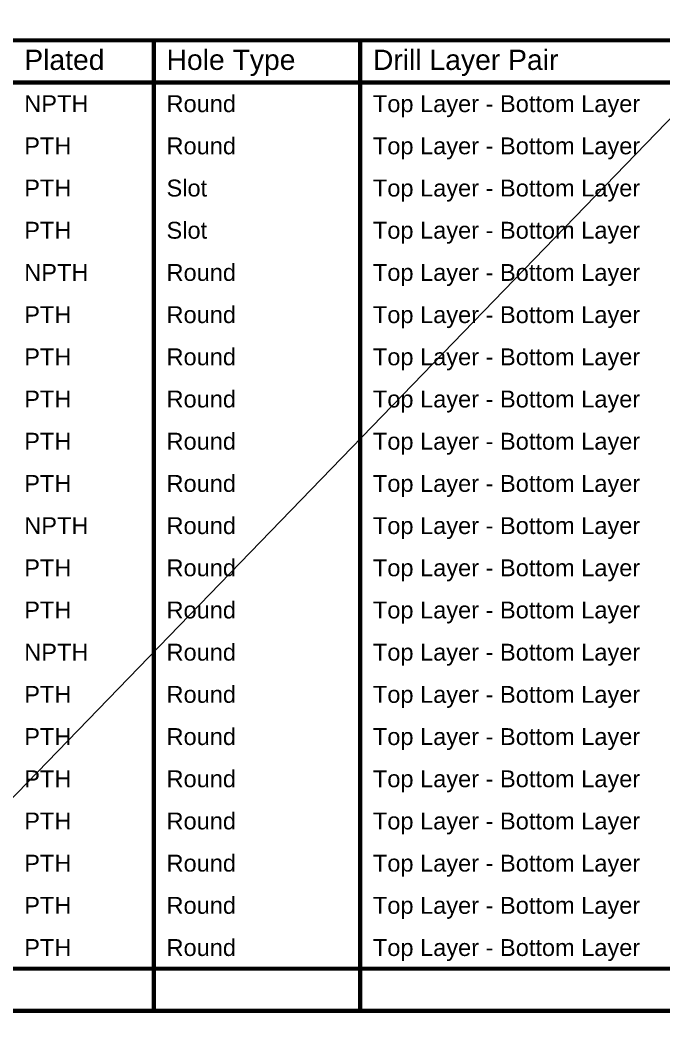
# Model space of a CAD drawing. Header units: inches. Extents: x 0 to 5032, y 0 to 5323.
# Drawn here: x 60.6 to 118.6, y 167.1 to 257.2 of the extents above; entities that cross this region are included whole.
import ezdxf

# ---------------------------------------------------------------- set-up
doc = ezdxf.new("R2010")
doc.units = ezdxf.units.IN
doc.layers.add('Drill Drawing', color=1, linetype='Continuous')
doc.layers.add('Top Solder', color=216, linetype='Continuous')
doc.styles.add('Arial', font='', dxfattribs={"height": 0.2})
doc.styles.get('Arial').set_extended_font_data('Arial')

msp = doc.modelspace()

# ---------------------------------------------------------------- linework, layer by layer
at = {"layer": 'Drill Drawing'}
for points in [[(1.384, 255.319, 0.381, 0.381, 0), (284.871, 255.319, 0.381, 0.381, 0)], [(72.663, 167.689, 0.381, 0.381, 0), (72.663, 255.319, 0.381, 0.381, 0)], [(91.302, 167.689, 0.381, 0.381, 0), (91.302, 255.319, 0.381, 0.381, 0)], [(1.384, 251.509, 0.381, 0.381, 0), (284.871, 251.509, 0.381, 0.381, 0)], [(1.384, 171.499, 0.381, 0.381, 0), (284.871, 171.499, 0.381, 0.381, 0)], [(1.384, 167.689, 0.381, 0.381, 0), (284.871, 167.689, 0.381, 0.381, 0)]]:
    msp.add_lwpolyline(points, format="xyseb", dxfattribs=at)
for points in [[(72.568, 255.319, 0.191, 0.191, 1), (72.758, 255.319, 0.191, 0.191, 1)], [(91.207, 255.319, 0.191, 0.191, 1), (91.397, 255.319, 0.191, 0.191, 1)], [(72.568, 167.689, 0.191, 0.191, 1), (72.758, 167.689, 0.191, 0.191, 1)], [(91.207, 167.689, 0.191, 0.191, 1), (91.397, 167.689, 0.191, 0.191, 1)]]:
    msp.add_lwpolyline(points, format="xyseb", close=True, dxfattribs=at)
at = {"layer": 'Top Solder'}
msp.add_line((4.791, 129.996), (5032.339, 5323.237), dxfattribs=at)

# ---------------------------------------------------------------- texts
at = {"layer": 'Drill Drawing', "style": 'Arial'}
for s, height, p in [('Plated', 1.8288, (60.957, 252.652)), ('Hole Type', 1.8288, (73.806, 252.652)), ('Drill Layer Pair', 1.8288, (92.445, 252.652)), ('NPTH', 1.524, (60.957, 248.842)), ('Round', 1.524, (73.806, 248.842)), ('Top Layer - Bottom Layer', 1.524, (92.445, 248.842)), ('PTH', 1.524, (60.957, 245.032)), ('Round', 1.524, (73.806, 245.032)), ('Top Layer - Bottom Layer', 1.524, (92.445, 245.032)), ('PTH', 1.524, (60.957, 241.222)), ('Slot', 1.524, (73.806, 241.222)), ('Top Layer - Bottom Layer', 1.524, (92.445, 241.222)), ('PTH', 1.524, (60.957, 237.412)), ('Slot', 1.524, (73.806, 237.412)), ('Top Layer - Bottom Layer', 1.524, (92.445, 237.412)), ('NPTH', 1.524, (60.957, 233.602)), ('Round', 1.524, (73.806, 233.602)), ('Top Layer - Bottom Layer', 1.524, (92.445, 233.602)), ('Round', 1.524, (73.806, 229.792)), ('PTH', 1.524, (60.957, 229.792)), ('Top Layer - Bottom Layer', 1.524, (92.445, 229.792)), ('PTH', 1.524, (60.957, 225.982)), ('Round', 1.524, (73.806, 225.982)), ('Top Layer - Bottom Layer', 1.524, (92.445, 225.982)), ('PTH', 1.524, (60.957, 222.172)), ('Round', 1.524, (73.806, 222.172)), ('Top Layer - Bottom Layer', 1.524, (92.445, 222.172)), ('PTH', 1.524, (60.957, 218.362)), ('Round', 1.524, (73.806, 218.362)), ('Top Layer - Bottom Layer', 1.524, (92.445, 218.362)), ('Round', 1.524, (73.806, 214.552)), ('PTH', 1.524, (60.957, 214.552)), ('Top Layer - Bottom Layer', 1.524, (92.445, 214.552)), ('NPTH', 1.524, (60.957, 210.742)), ('Round', 1.524, (73.806, 210.742)), ('Top Layer - Bottom Layer', 1.524, (92.445, 210.742)), ('PTH', 1.524, (60.957, 206.932)), ('Round', 1.524, (73.806, 206.932)), ('Top Layer - Bottom Layer', 1.524, (92.445, 206.932)), ('PTH', 1.524, (60.957, 203.122)), ('Round', 1.524, (73.806, 203.122)), ('Top Layer - Bottom Layer', 1.524, (92.445, 203.122)), ('NPTH', 1.524, (60.957, 199.312)), ('Round', 1.524, (73.806, 199.312)), ('Top Layer - Bottom Layer', 1.524, (92.445, 199.312)), ('PTH', 1.524, (60.957, 195.502)), ('Round', 1.524, (73.806, 195.502)), ('Top Layer - Bottom Layer', 1.524, (92.445, 195.502)), ('PTH', 1.524, (60.957, 191.692)), ('Round', 1.524, (73.806, 191.692)), ('Top Layer - Bottom Layer', 1.524, (92.445, 191.692)), ('PTH', 1.524, (60.957, 187.882)), ('Round', 1.524, (73.806, 187.882)), ('Top Layer - Bottom Layer', 1.524, (92.445, 187.882)), ('PTH', 1.524, (60.957, 184.072)), ('Round', 1.524, (73.806, 184.072)), ('Top Layer - Bottom Layer', 1.524, (92.445, 184.072)), ('PTH', 1.524, (60.957, 180.262)), ('Round', 1.524, (73.806, 180.262)), ('Top Layer - Bottom Layer', 1.524, (92.445, 180.262)), ('PTH', 1.524, (60.957, 176.452)), ('Round', 1.524, (73.806, 176.452)), ('Top Layer - Bottom Layer', 1.524, (92.445, 176.452)), ('PTH', 1.524, (60.957, 172.642)), ('Round', 1.524, (73.806, 172.642)), ('Top Layer - Bottom Layer', 1.524, (92.445, 172.642))]:
    msp.add_text(s, height=height, dxfattribs=at).set_placement(p)

doc.saveas('drawing.dxf')
